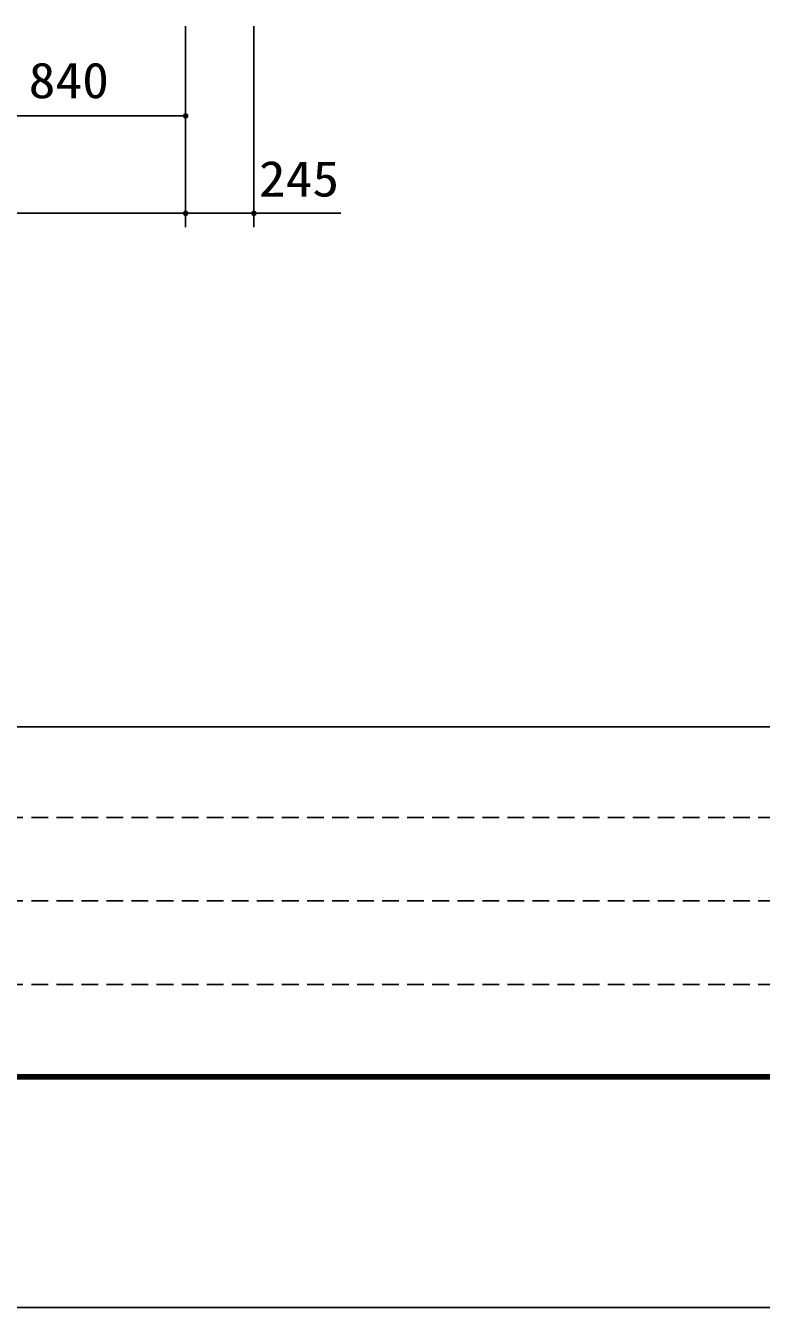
# Model space of a CAD drawing. Units: millimetres, scale not verified. Extents: x -14850 to 14850, y -10500 to 10500.
# Drawn here: x -6340 to -3698, y -10500 to -5896 of the extents above; entities that cross this region are included whole.
import ezdxf
from ezdxf.enums import TextEntityAlignment as Align

# ---------------------------------------------------------------- set-up
doc = ezdxf.new("R2010")
doc.units = ezdxf.units.MM
doc.header["$LTSCALE"] = 50
doc.linetypes.add('DASHED1', pattern=[1.8, 1.2, -0.6])
for name, color, linetype, lineweight in [('0-4_製作', 5, 'Continuous', 25), ('0-7_図面枠', 7, 'Continuous', 25), ('0-8_Axis_waku', 7, 'Continuous', 25)]:
    doc.layers.add(name, color=color, linetype=linetype, lineweight=lineweight)
doc.styles.add('ＭＳ ゴシック', font='')
doc.styles.get('ＭＳ ゴシック').set_extended_font_data('MS Gothic')

msp = doc.modelspace()

# ---------------------------------------------------------------- linework, layer by layer
at = {"layer": '0-4_製作', "color": 2}
for p, q in [((-5765.87, -6270.24), (-5765.87, -5898.4)), ((-5765.87, -6620.24), (-5765.87, -5898.4)), ((-5520.87, -6620.24), (-5520.87, -5898.4)), ((-6605.87, -6220.24), (-5765.87, -6220.24)), ((-5765.87, -6620.24), (-5765.87, -6220.24)), ((-10075.87, -6570.24), (-5765.87, -6570.24)), ((-5765.87, -6570.24), (-5520.87, -6570.24)), ((-5520.87, -6570.24), (-5208.15, -6570.24))]:
    msp.add_line(p, q, dxfattribs=at)
at = {"layer": '0-4_製作'}
for points in [[(-5774.32, -6214.88), (-5765.87, -6220.24), (-5774.92, -6215.98)], [(-5773.58, -6213.86), (-5765.87, -6220.24), (-5774.32, -6214.88)], [(-5772.72, -6212.95), (-5765.87, -6220.24), (-5773.58, -6213.86)], [(-5772.72, -6212.95), (-5765.87, -6210.24), (-5765.87, -6220.24)], [(-5771.75, -6212.15), (-5765.87, -6210.24), (-5772.72, -6212.95)], [(-5770.69, -6211.48), (-5765.87, -6210.24), (-5771.75, -6212.15)], [(-5769.55, -6210.94), (-5765.87, -6210.24), (-5770.69, -6211.48)], [(-5768.36, -6210.55), (-5765.87, -6210.24), (-5769.55, -6210.94)], [(-5767.13, -6210.32), (-5765.87, -6210.24), (-5768.36, -6210.55)], [(-5765.87, -6210.24), (-5755.87, -6220.24), (-5765.87, -6220.24)], [(-5765.87, -6210.24), (-5755.95, -6218.99), (-5755.87, -6220.24)], [(-5765.24, -6210.26), (-5755.95, -6218.99), (-5765.87, -6210.24)], [(-5765.24, -6210.26), (-5756.19, -6217.75), (-5755.95, -6218.99)], [(-5764, -6210.42), (-5756.19, -6217.75), (-5765.24, -6210.26)], [(-5764, -6210.42), (-5756.57, -6216.56), (-5756.19, -6217.75)], [(-5762.78, -6210.73), (-5756.57, -6216.56), (-5764, -6210.42)], [(-5762.78, -6210.73), (-5757.11, -6215.42), (-5756.57, -6216.56)], [(-5761.61, -6211.19), (-5757.11, -6215.42), (-5762.78, -6210.73)], [(-5761.61, -6211.19), (-5757.78, -6214.36), (-5757.11, -6215.42)], [(-5760.51, -6211.8), (-5757.78, -6214.36), (-5761.61, -6211.19)], [(-5760.51, -6211.8), (-5758.58, -6213.39), (-5757.78, -6214.36)], [(-5759.5, -6212.53), (-5758.58, -6213.39), (-5760.51, -6211.8)], [(-5775.85, -6219.61), (-5765.87, -6220.24), (-5775.87, -6220.24)], [(-5775.87, -6220.24), (-5765.87, -6230.24), (-5775.79, -6221.49)], [(-5775.87, -6220.24), (-5765.87, -6220.24), (-5765.87, -6230.24)], [(-5775.69, -6218.36), (-5765.87, -6220.24), (-5775.85, -6219.61)], [(-5775.79, -6221.49), (-5766.5, -6230.22), (-5775.56, -6222.73)], [(-5775.79, -6221.49), (-5765.87, -6230.24), (-5766.5, -6230.22)], [(-5775.38, -6217.15), (-5765.87, -6220.24), (-5775.69, -6218.36)], [(-5775.56, -6222.73), (-5767.75, -6230.06), (-5775.17, -6223.92)], [(-5775.56, -6222.73), (-5766.5, -6230.22), (-5767.75, -6230.06)], [(-5774.92, -6215.98), (-5765.87, -6220.24), (-5775.38, -6217.15)], [(-5775.17, -6223.92), (-5768.96, -6229.75), (-5774.64, -6225.06)], [(-5775.17, -6223.92), (-5767.75, -6230.06), (-5768.96, -6229.75)], [(-5774.64, -6225.06), (-5770.13, -6229.29), (-5773.96, -6226.12)], [(-5774.64, -6225.06), (-5768.96, -6229.75), (-5770.13, -6229.29)], [(-5773.96, -6226.12), (-5771.23, -6228.68), (-5773.16, -6227.08)], [(-5773.96, -6226.12), (-5770.13, -6229.29), (-5771.23, -6228.68)], [(-5773.16, -6227.08), (-5771.23, -6228.68), (-5772.25, -6227.94)], [(-5765.87, -6220.24), (-5764.62, -6230.16), (-5765.87, -6230.24)], [(-5765.87, -6220.24), (-5763.39, -6229.92), (-5764.62, -6230.16)], [(-5765.87, -6220.24), (-5762.19, -6229.54), (-5763.39, -6229.92)], [(-5765.87, -6220.24), (-5761.05, -6229), (-5762.19, -6229.54)], [(-5765.87, -6220.24), (-5759.99, -6228.33), (-5761.05, -6229)], [(-5765.87, -6220.24), (-5759.03, -6227.53), (-5759.99, -6228.33)], [(-5765.87, -6220.24), (-5758.17, -6226.61), (-5759.03, -6227.53)], [(-5755.87, -6220.24), (-5758.17, -6226.61), (-5765.87, -6220.24)], [(-5755.87, -6220.24), (-5757.43, -6225.6), (-5758.17, -6226.61)], [(-5755.87, -6220.24), (-5756.82, -6224.5), (-5757.43, -6225.6)], [(-5755.87, -6220.24), (-5756.36, -6223.33), (-5756.82, -6224.5)], [(-5755.87, -6220.24), (-5756.05, -6222.11), (-5756.36, -6223.33)], [(-5755.87, -6220.24), (-5755.89, -6220.87), (-5756.05, -6222.11)], [(-5775.85, -6569.61), (-5765.87, -6570.24), (-5775.87, -6570.24)], [(-5775.85, -6569.61), (-5765.87, -6570.24), (-5775.87, -6570.24)], [(-5775.87, -6570.24), (-5765.87, -6570.24), (-5775.79, -6571.49)], [(-5775.87, -6570.24), (-5765.87, -6570.24), (-5775.79, -6571.49)], [(-5775.69, -6568.36), (-5765.87, -6570.24), (-5775.85, -6569.61)], [(-5775.69, -6568.36), (-5765.87, -6570.24), (-5775.85, -6569.61)], [(-5775.79, -6571.49), (-5765.87, -6570.24), (-5765.87, -6580.24)], [(-5775.79, -6571.49), (-5765.87, -6570.24), (-5765.87, -6580.24)], [(-5775.79, -6571.49), (-5766.5, -6580.22), (-5775.56, -6572.73)], [(-5775.79, -6571.49), (-5765.87, -6580.24), (-5766.5, -6580.22)], [(-5775.79, -6571.49), (-5766.5, -6580.22), (-5775.56, -6572.73)], [(-5775.79, -6571.49), (-5765.87, -6580.24), (-5766.5, -6580.22)], [(-5775.38, -6567.15), (-5765.87, -6570.24), (-5775.69, -6568.36)], [(-5775.38, -6567.15), (-5765.87, -6570.24), (-5775.69, -6568.36)], [(-5775.56, -6572.73), (-5767.75, -6580.06), (-5775.17, -6573.92)], [(-5775.56, -6572.73), (-5766.5, -6580.22), (-5767.75, -6580.06)], [(-5775.56, -6572.73), (-5767.75, -6580.06), (-5775.17, -6573.92)], [(-5775.56, -6572.73), (-5766.5, -6580.22), (-5767.75, -6580.06)], [(-5774.92, -6565.98), (-5765.87, -6570.24), (-5775.38, -6567.15)], [(-5774.92, -6565.98), (-5765.87, -6570.24), (-5775.38, -6567.15)], [(-5775.17, -6573.92), (-5768.96, -6579.75), (-5774.64, -6575.06)], [(-5775.17, -6573.92), (-5767.75, -6580.06), (-5768.96, -6579.75)], [(-5775.17, -6573.92), (-5768.96, -6579.75), (-5774.64, -6575.06)], [(-5775.17, -6573.92), (-5767.75, -6580.06), (-5768.96, -6579.75)], [(-5774.32, -6564.88), (-5765.87, -6570.24), (-5774.92, -6565.98)], [(-5774.32, -6564.88), (-5765.87, -6570.24), (-5774.92, -6565.98)], [(-5774.64, -6575.06), (-5770.13, -6579.29), (-5773.96, -6576.12)], [(-5774.64, -6575.06), (-5768.96, -6579.75), (-5770.13, -6579.29)], [(-5774.64, -6575.06), (-5770.13, -6579.29), (-5773.96, -6576.12)], [(-5774.64, -6575.06), (-5768.96, -6579.75), (-5770.13, -6579.29)], [(-5773.58, -6563.86), (-5765.87, -6570.24), (-5774.32, -6564.88)], [(-5773.58, -6563.86), (-5765.87, -6570.24), (-5774.32, -6564.88)], [(-5773.96, -6576.12), (-5771.23, -6578.68), (-5773.16, -6577.08)], [(-5773.96, -6576.12), (-5770.13, -6579.29), (-5771.23, -6578.68)], [(-5773.96, -6576.12), (-5771.23, -6578.68), (-5773.16, -6577.08)], [(-5773.96, -6576.12), (-5770.13, -6579.29), (-5771.23, -6578.68)], [(-5772.72, -6562.95), (-5765.87, -6570.24), (-5773.58, -6563.86)], [(-5772.72, -6562.95), (-5765.87, -6570.24), (-5773.58, -6563.86)], [(-5773.16, -6577.08), (-5771.23, -6578.68), (-5772.25, -6577.94)], [(-5773.16, -6577.08), (-5771.23, -6578.68), (-5772.25, -6577.94)], [(-5772.72, -6562.95), (-5765.87, -6560.24), (-5765.87, -6570.24)], [(-5771.75, -6562.15), (-5765.87, -6560.24), (-5772.72, -6562.95)], [(-5772.72, -6562.95), (-5765.87, -6560.24), (-5765.87, -6570.24)], [(-5771.75, -6562.15), (-5765.87, -6560.24), (-5772.72, -6562.95)], [(-5770.69, -6561.48), (-5765.87, -6560.24), (-5771.75, -6562.15)], [(-5770.69, -6561.48), (-5765.87, -6560.24), (-5771.75, -6562.15)], [(-5769.55, -6560.94), (-5765.87, -6560.24), (-5770.69, -6561.48)], [(-5769.55, -6560.94), (-5765.87, -6560.24), (-5770.69, -6561.48)], [(-5768.36, -6560.55), (-5765.87, -6560.24), (-5769.55, -6560.94)], [(-5768.36, -6560.55), (-5765.87, -6560.24), (-5769.55, -6560.94)], [(-5767.13, -6560.32), (-5765.87, -6560.24), (-5768.36, -6560.55)], [(-5767.13, -6560.32), (-5765.87, -6560.24), (-5768.36, -6560.55)], [(-5765.87, -6560.24), (-5755.87, -6570.24), (-5765.87, -6570.24)], [(-5765.87, -6560.24), (-5755.95, -6568.99), (-5755.87, -6570.24)], [(-5765.87, -6560.24), (-5756.19, -6567.75), (-5755.95, -6568.99)], [(-5765.24, -6560.26), (-5756.19, -6567.75), (-5765.87, -6560.24)], [(-5765.87, -6560.24), (-5755.87, -6570.24), (-5765.87, -6570.24)], [(-5765.87, -6560.24), (-5755.95, -6568.99), (-5755.87, -6570.24)], [(-5765.87, -6560.24), (-5756.19, -6567.75), (-5755.95, -6568.99)], [(-5765.24, -6560.26), (-5756.19, -6567.75), (-5765.87, -6560.24)], [(-5765.87, -6570.24), (-5764.62, -6580.16), (-5765.87, -6580.24)], [(-5765.87, -6570.24), (-5763.39, -6579.92), (-5764.62, -6580.16)], [(-5765.87, -6570.24), (-5762.19, -6579.54), (-5763.39, -6579.92)], [(-5765.87, -6570.24), (-5761.05, -6579), (-5762.19, -6579.54)], [(-5765.87, -6570.24), (-5759.99, -6578.33), (-5761.05, -6579)], [(-5765.87, -6570.24), (-5759.03, -6577.53), (-5759.99, -6578.33)], [(-5765.87, -6570.24), (-5758.17, -6576.61), (-5759.03, -6577.53)], [(-5755.87, -6570.24), (-5758.17, -6576.61), (-5765.87, -6570.24)], [(-5765.87, -6570.24), (-5764.62, -6580.16), (-5765.87, -6580.24)], [(-5765.87, -6570.24), (-5763.39, -6579.92), (-5764.62, -6580.16)], [(-5765.87, -6570.24), (-5762.19, -6579.54), (-5763.39, -6579.92)], [(-5765.87, -6570.24), (-5761.05, -6579), (-5762.19, -6579.54)], [(-5765.87, -6570.24), (-5759.99, -6578.33), (-5761.05, -6579)], [(-5765.87, -6570.24), (-5759.03, -6577.53), (-5759.99, -6578.33)], [(-5765.87, -6570.24), (-5758.17, -6576.61), (-5759.03, -6577.53)], [(-5755.87, -6570.24), (-5758.17, -6576.61), (-5765.87, -6570.24)], [(-5764, -6560.42), (-5756.19, -6567.75), (-5765.24, -6560.26)], [(-5764, -6560.42), (-5756.19, -6567.75), (-5765.24, -6560.26)], [(-5764, -6560.42), (-5756.57, -6566.56), (-5756.19, -6567.75)], [(-5762.78, -6560.73), (-5756.57, -6566.56), (-5764, -6560.42)], [(-5764, -6560.42), (-5756.57, -6566.56), (-5756.19, -6567.75)], [(-5762.78, -6560.73), (-5756.57, -6566.56), (-5764, -6560.42)], [(-5762.78, -6560.73), (-5757.11, -6565.42), (-5756.57, -6566.56)], [(-5761.61, -6561.19), (-5757.11, -6565.42), (-5762.78, -6560.73)], [(-5762.78, -6560.73), (-5757.11, -6565.42), (-5756.57, -6566.56)], [(-5761.61, -6561.19), (-5757.11, -6565.42), (-5762.78, -6560.73)], [(-5761.61, -6561.19), (-5757.78, -6564.36), (-5757.11, -6565.42)], [(-5760.51, -6561.8), (-5757.78, -6564.36), (-5761.61, -6561.19)], [(-5761.61, -6561.19), (-5757.78, -6564.36), (-5757.11, -6565.42)], [(-5760.51, -6561.8), (-5757.78, -6564.36), (-5761.61, -6561.19)], [(-5760.51, -6561.8), (-5758.58, -6563.39), (-5757.78, -6564.36)], [(-5759.5, -6562.53), (-5758.58, -6563.39), (-5760.51, -6561.8)], [(-5760.51, -6561.8), (-5758.58, -6563.39), (-5757.78, -6564.36)], [(-5759.5, -6562.53), (-5758.58, -6563.39), (-5760.51, -6561.8)], [(-5755.87, -6570.24), (-5757.43, -6575.6), (-5758.17, -6576.61)], [(-5755.87, -6570.24), (-5757.43, -6575.6), (-5758.17, -6576.61)], [(-5755.87, -6570.24), (-5756.82, -6574.5), (-5757.43, -6575.6)], [(-5755.87, -6570.24), (-5756.82, -6574.5), (-5757.43, -6575.6)], [(-5755.87, -6570.24), (-5756.36, -6573.33), (-5756.82, -6574.5)], [(-5755.87, -6570.24), (-5756.36, -6573.33), (-5756.82, -6574.5)], [(-5755.87, -6570.24), (-5756.05, -6572.11), (-5756.36, -6573.33)], [(-5755.87, -6570.24), (-5756.05, -6572.11), (-5756.36, -6573.33)], [(-5755.87, -6570.24), (-5755.89, -6570.87), (-5756.05, -6572.11)], [(-5755.87, -6570.24), (-5755.89, -6570.87), (-5756.05, -6572.11)], [(-5530.85, -6569.61), (-5520.87, -6570.24), (-5530.87, -6570.24)], [(-5530.87, -6570.24), (-5520.87, -6570.24), (-5530.79, -6571.49)], [(-5530.7, -6568.36), (-5520.87, -6570.24), (-5530.85, -6569.61)], [(-5530.79, -6571.49), (-5520.87, -6570.24), (-5520.87, -6580.24)], [(-5530.79, -6571.49), (-5521.5, -6580.22), (-5530.56, -6572.73)], [(-5530.79, -6571.49), (-5520.87, -6580.24), (-5521.5, -6580.22)], [(-5530.38, -6567.15), (-5520.87, -6570.24), (-5530.7, -6568.36)], [(-5530.56, -6572.73), (-5522.75, -6580.06), (-5530.17, -6573.92)], [(-5530.56, -6572.73), (-5521.5, -6580.22), (-5522.75, -6580.06)], [(-5529.92, -6565.98), (-5520.87, -6570.24), (-5530.38, -6567.15)], [(-5530.17, -6573.92), (-5523.96, -6579.75), (-5529.64, -6575.06)], [(-5530.17, -6573.92), (-5522.75, -6580.06), (-5523.96, -6579.75)], [(-5529.32, -6564.88), (-5520.87, -6570.24), (-5529.92, -6565.98)], [(-5529.64, -6575.06), (-5525.13, -6579.29), (-5528.96, -6576.12)], [(-5529.64, -6575.06), (-5523.96, -6579.75), (-5525.13, -6579.29)], [(-5528.58, -6563.86), (-5520.87, -6570.24), (-5529.32, -6564.88)], [(-5528.96, -6576.12), (-5526.23, -6578.68), (-5528.16, -6577.08)], [(-5528.96, -6576.12), (-5525.13, -6579.29), (-5526.23, -6578.68)], [(-5527.72, -6562.95), (-5520.87, -6570.24), (-5528.58, -6563.86)], [(-5528.16, -6577.08), (-5526.23, -6578.68), (-5527.25, -6577.94)], [(-5527.72, -6562.95), (-5520.87, -6560.24), (-5520.87, -6570.24)], [(-5526.75, -6562.15), (-5520.87, -6560.24), (-5527.72, -6562.95)], [(-5525.69, -6561.48), (-5520.87, -6560.24), (-5526.75, -6562.15)], [(-5524.55, -6560.94), (-5520.87, -6560.24), (-5525.69, -6561.48)], [(-5523.36, -6560.55), (-5520.87, -6560.24), (-5524.55, -6560.94)], [(-5522.13, -6560.32), (-5520.87, -6560.24), (-5523.36, -6560.55)], [(-5520.87, -6560.24), (-5510.87, -6570.24), (-5520.87, -6570.24)], [(-5520.87, -6560.24), (-5510.95, -6568.99), (-5510.87, -6570.24)], [(-5520.87, -6560.24), (-5511.19, -6567.75), (-5510.95, -6568.99)], [(-5520.24, -6560.26), (-5511.19, -6567.75), (-5520.87, -6560.24)], [(-5520.87, -6570.24), (-5519.62, -6580.16), (-5520.87, -6580.24)], [(-5520.87, -6570.24), (-5518.39, -6579.92), (-5519.62, -6580.16)], [(-5520.87, -6570.24), (-5517.19, -6579.54), (-5518.39, -6579.92)], [(-5520.87, -6570.24), (-5516.05, -6579), (-5517.19, -6579.54)], [(-5520.87, -6570.24), (-5514.99, -6578.33), (-5516.05, -6579)], [(-5520.87, -6570.24), (-5514.03, -6577.53), (-5514.99, -6578.33)], [(-5520.87, -6570.24), (-5513.17, -6576.61), (-5514.03, -6577.53)], [(-5510.87, -6570.24), (-5513.17, -6576.61), (-5520.87, -6570.24)], [(-5519, -6560.42), (-5511.19, -6567.75), (-5520.24, -6560.26)], [(-5519, -6560.42), (-5511.57, -6566.56), (-5511.19, -6567.75)], [(-5517.78, -6560.73), (-5511.57, -6566.56), (-5519, -6560.42)], [(-5517.78, -6560.73), (-5512.11, -6565.42), (-5511.57, -6566.56)], [(-5516.61, -6561.19), (-5512.11, -6565.42), (-5517.78, -6560.73)], [(-5516.61, -6561.19), (-5512.78, -6564.36), (-5512.11, -6565.42)], [(-5515.51, -6561.8), (-5512.78, -6564.36), (-5516.61, -6561.19)], [(-5515.51, -6561.8), (-5513.58, -6563.39), (-5512.78, -6564.36)], [(-5514.5, -6562.53), (-5513.58, -6563.39), (-5515.51, -6561.8)], [(-5510.87, -6570.24), (-5512.43, -6575.6), (-5513.17, -6576.61)], [(-5510.87, -6570.24), (-5511.82, -6574.5), (-5512.43, -6575.6)], [(-5510.87, -6570.24), (-5511.36, -6573.33), (-5511.82, -6574.5)], [(-5510.87, -6570.24), (-5511.05, -6572.11), (-5511.36, -6573.33)], [(-5510.87, -6570.24), (-5510.89, -6570.87), (-5511.05, -6572.11)]]:
    msp.add_solid(points, dxfattribs=at)
at = {"layer": '0-7_図面枠'}
msp.add_lwpolyline([(-14850, -10500), (14850, -10500), (14850, 10500), (-14850, 10500)], close=True, dxfattribs=at)
at = {"layer": '0-8_Axis_waku'}
for p, q in [((-12950, -8415), (14000, -8415)), ((14003, -9668.01), (-12953, -9668.01)), ((14002, -9667.01), (-12952, -9667.01)), ((14001, -9666.01), (-12951, -9666.01)), ((-12950, -9665), (14000, -9665)), ((14014, -9679.01), (-12964, -9679.01)), ((14013, -9678.01), (-12963, -9678.01)), ((14012, -9677.01), (-12962, -9677.01)), ((14011, -9676.01), (-12961, -9676.01)), ((14010, -9675.01), (-12960, -9675.01)), ((14009, -9674.01), (-12959, -9674.01)), ((14008, -9673.01), (-12958, -9673.01)), ((14007, -9672.01), (-12957, -9672.01)), ((14006, -9671.01), (-12956, -9671.01)), ((14005, -9670.01), (-12955, -9670.01)), ((14004, -9669.01), (-12954, -9669.01))]:
    msp.add_line(p, q, dxfattribs=at)
at = {"layer": '0-8_Axis_waku', "linetype": 'DASHED1'}
for p, q in [((400, -8740), (-12950, -8740)), ((400, -9040), (-12950, -9040)), ((400, -9340), (-12950, -9340))]:
    msp.add_line(p, q, dxfattribs=at)

# ---------------------------------------------------------------- texts
at = {"layer": '0-4_製作', "color": 4, "style": 'ＭＳ ゴシック', "width": 1.1}
for s, p in [('840', (-6329.62, -6195.24)), ('245', (-5502.88, -6548.7))]:
    msp.add_text(s, height=128.4, dxfattribs=at).set_placement(p, align=Align.BOTTOM_LEFT)

doc.saveas('drawing.dxf')
